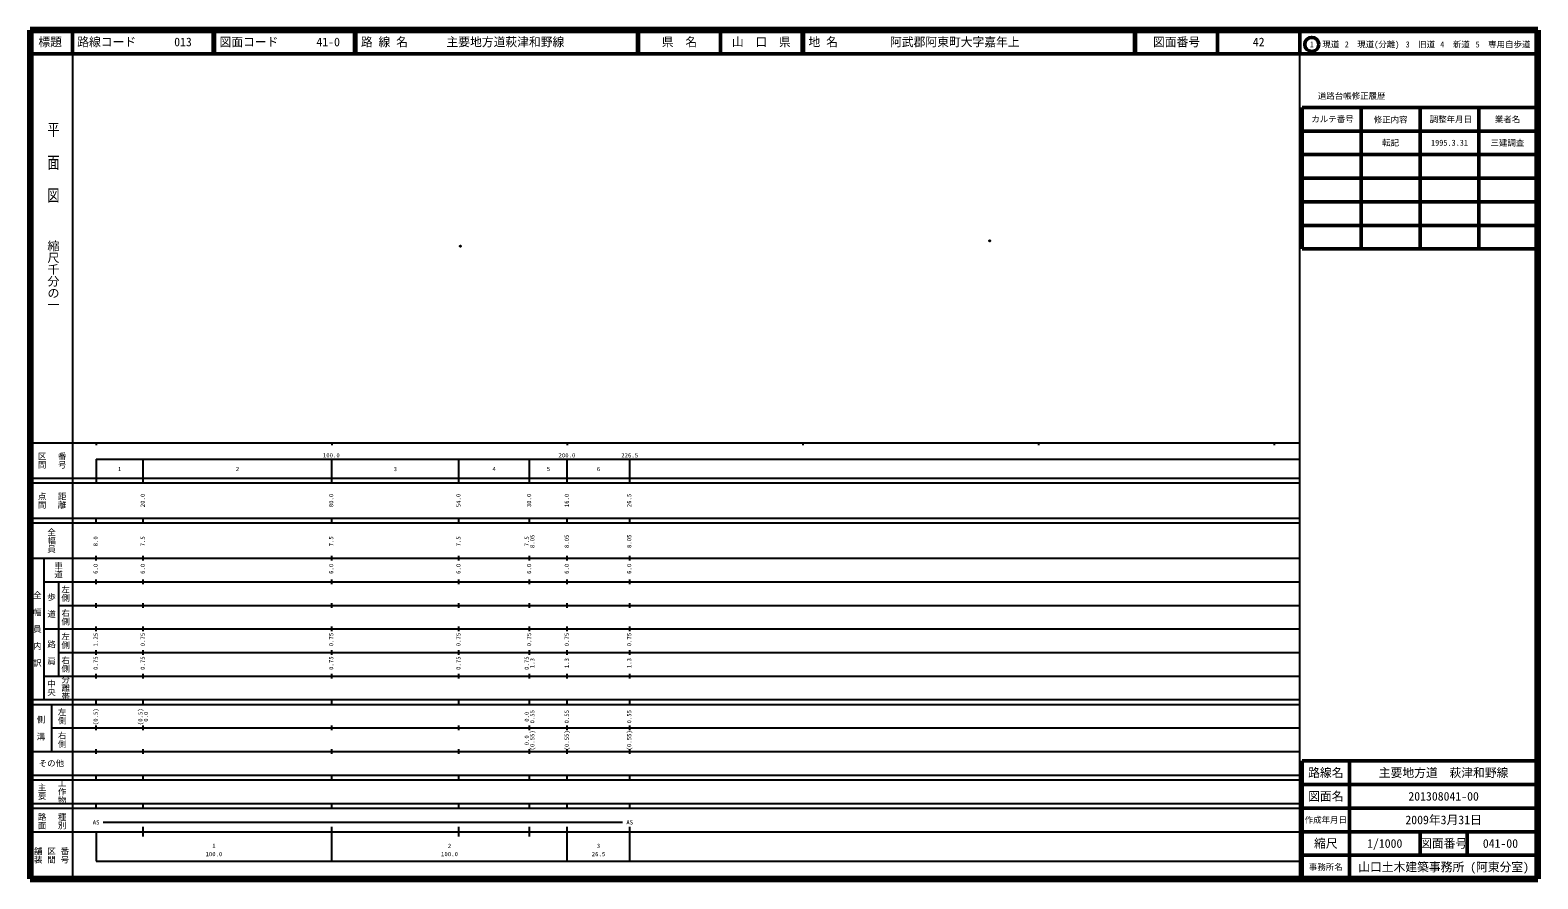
# Model space of a CAD drawing. Units: millimetres on the paper. Extents: x 40 to 680, y 20 to 380.
import ezdxf
from ezdxf.enums import TextEntityAlignment as Align

# ---------------------------------------------------------------- set-up
doc = ezdxf.new("R2010")
doc.units = ezdxf.units.MM
doc.header["$PDMODE"] = 32
doc.header["$PDSIZE"] = 0.5
doc.layers.add('M-OTRS', color=6, linetype='Continuous')
doc.layers.add('M-TTL-TXT', color=7, linetype='Continuous')
for name, color, linetype, lineweight in [('M-TTL', 2, 'Continuous', 140), ('M-TTL-BAND', 7, 'Continuous', 25), ('M-TTL-FRAM', 2, 'Continuous', 50), ('M-TTL-LINE', 7, 'Continuous', 50)]:
    doc.layers.add(name, color=color, linetype=linetype, lineweight=lineweight)
doc.styles.add('@ＭＳ ゴシック', font='')
doc.styles.add('ＭＳ ゴシック', font='')
doc.styles.get('@ＭＳ ゴシック').set_extended_font_data('@MS Gothic')
doc.styles.get('ＭＳ ゴシック').set_extended_font_data('MS Gothic')

msp = doc.modelspace()

# ---------------------------------------------------------------- linework, layer by layer
at = {"layer": 'M-OTRS'}
for p in [(222.615, 288.348), (447.329, 290.633)]:
    msp.add_point(p, dxfattribs=at)
at = {"layer": 'M-TTL'}
for p, q in [((40, 380), (40, 20)), ((680, 380), (40, 380)), ((680, 20), (680, 380)), ((40, 20), (680, 20))]:
    msp.add_line(p, q, dxfattribs=at)
at = {"layer": 'M-TTL-BAND'}
for p, q in [((58, 370), (58, 20)), ((579, 20), (579, 370)), ((40, 205), (579, 205)), ((68, 205), (68, 204)), ((168, 205), (168, 204)), ((268, 205), (268, 204)), ((368, 205), (368, 204)), ((468, 205), (468, 204)), ((568, 205), (568, 204)), ((68, 198), (579, 198)), ((68, 198), (68, 188)), ((88, 188), (88, 198)), ((168, 188), (168, 198)), ((222, 188), (222, 198)), ((252, 188), (252, 198)), ((268, 188), (268, 198)), ((294.5, 188), (294.5, 198)), ((40, 190), (579, 190)), ((40, 188), (579, 188)), ((40, 173), (579, 173)), ((68, 171), (68, 173)), ((88, 171), (88, 173)), ((168, 171), (168, 173)), ((222, 171), (222, 173)), ((252, 171), (252, 173)), ((268, 171), (268, 173)), ((294.5, 171), (294.5, 173)), ((40, 171), (579, 171)), ((40, 156), (579, 156)), ((46, 96), (46, 156)), ((68, 155), (68, 157)), ((88, 155), (88, 157)), ((168, 155), (168, 157)), ((222, 155), (222, 157)), ((252, 155), (252, 157)), ((268, 155), (268, 157)), ((294.5, 155), (294.5, 157)), ((46, 146), (579, 146)), ((52, 146), (52, 106)), ((68, 145), (68, 147)), ((88, 145), (88, 147)), ((168, 145), (168, 147)), ((222, 145), (222, 147)), ((252, 145), (252, 147)), ((268, 145), (268, 147)), ((294.5, 145), (294.5, 147)), ((52, 136), (579, 136)), ((68, 135), (68, 137)), ((88, 135), (88, 137)), ((168, 135), (168, 137)), ((222, 135), (222, 137)), ((252, 135), (252, 137)), ((268, 135), (268, 137)), ((294.5, 135), (294.5, 137)), ((46, 126), (579, 126)), ((68, 125), (68, 127)), ((88, 125), (88, 127)), ((168, 125), (168, 127)), ((222, 125), (222, 127)), ((252, 125), (252, 127)), ((268, 125), (268, 127)), ((294.5, 125), (294.5, 127)), ((52, 116), (579, 116)), ((68, 115), (68, 117)), ((88, 115), (88, 117)), ((168, 115), (168, 117)), ((222, 115), (222, 117)), ((252, 115), (252, 117)), ((268, 115), (268, 117)), ((294.5, 115), (294.5, 117)), ((46, 106), (579, 106)), ((68, 105), (68, 107)), ((88, 105), (88, 107)), ((168, 105), (168, 107)), ((222, 105), (222, 107)), ((252, 105), (252, 107)), ((268, 105), (268, 107)), ((294.5, 105), (294.5, 107)), ((40, 96), (579, 96)), ((68, 94), (68, 96)), ((88, 94), (88, 96)), ((168, 94), (168, 96)), ((222, 94), (222, 96)), ((252, 94), (252, 96)), ((268, 94), (268, 96)), ((294.5, 94), (294.5, 96)), ((40, 94), (579, 94)), ((49, 94), (49, 74)), ((49, 84), (579, 84)), ((68, 83), (68, 85)), ((88, 83), (88, 85)), ((168, 83), (168, 85)), ((222, 83), (222, 85)), ((252, 83), (252, 85)), ((268, 83), (268, 85)), ((294.5, 83), (294.5, 85)), ((40, 74), (579, 74)), ((68, 73), (68, 75)), ((88, 73), (88, 75)), ((168, 73), (168, 75)), ((222, 73), (222, 75)), ((252, 73), (252, 75)), ((268, 73), (268, 75)), ((294.5, 73), (294.5, 75)), ((40, 64), (579, 64)), ((68, 62), (68, 64)), ((88, 62), (88, 64)), ((168, 62), (168, 64)), ((222, 62), (222, 64)), ((252, 62), (252, 64)), ((268, 62), (268, 64)), ((294.5, 62), (294.5, 64)), ((40, 62), (579, 62)), ((40, 52), (579, 52)), ((68, 50), (68, 52)), ((88, 50), (88, 52)), ((168, 50), (168, 52)), ((222, 50), (222, 52)), ((252, 50), (252, 52)), ((268, 50), (268, 52)), ((294.5, 50), (294.5, 52)), ((40, 50), (579, 50)), ((40, 40), (579, 40)), ((68, 40), (68, 27.5)), ((71, 44), (291.5, 44)), ((88, 38), (88, 42)), ((168, 27.5), (168, 42)), ((222, 38), (222, 42)), ((252, 38), (252, 42)), ((268, 27.5), (268, 42)), ((294.5, 27.5), (294.5, 42)), ((68, 27.5), (579, 27.5))]:
    msp.add_line(p, q, dxfattribs=at)
at = {"layer": 'M-TTL-FRAM'}
for p, q in [((580, 347.197), (580, 287.197)), ((580, 347.197), (680, 347.197)), ((580, 287.197), (680, 287.197)), ((680, 70), (580, 70)), ((580, 70), (580, 20))]:
    msp.add_line(p, q, dxfattribs=at)
at = {"layer": 'M-TTL-LINE'}
for p, q in [((58, 380), (58, 370)), ((117.75, 380), (117.75, 370)), ((118.25, 380), (118.25, 370)), ((177.75, 380), (177.75, 370)), ((178.25, 380), (178.25, 370)), ((297.75, 380), (297.75, 370)), ((298.25, 380), (298.25, 370)), ((333, 380), (333, 370)), ((367.75, 380), (367.75, 370)), ((368.25, 380), (368.25, 370)), ((508.747, 380), (508.747, 370)), ((509.247, 380), (509.247, 370)), ((543.997, 380), (543.997, 370)), ((579, 380), (579, 370)), ((40, 370), (680, 370)), ((605, 347.197), (605, 287.197)), ((630, 347.197), (630, 287.197)), ((655, 347.197), (655, 287.197)), ((580, 337.197), (680, 337.197)), ((580, 327.197), (680, 327.197)), ((580, 317.197), (680, 317.197)), ((580, 307.197), (680, 307.197)), ((580, 297.197), (680, 297.197)), ((600, 70), (600, 20)), ((680, 60), (580, 60)), ((680, 50), (580, 50)), ((680, 40), (580, 40)), ((630, 40), (630, 30)), ((650, 40), (650, 30)), ((680, 30), (580, 30))]:
    msp.add_line(p, q, dxfattribs=at)
msp.add_circle((584.031, 373.958), 3, dxfattribs=at)

# ---------------------------------------------------------------- texts
at = {"layer": 'M-TTL-BAND', "style": '@ＭＳ ゴシック', "width": 1.4}
msp.add_text('平  面  図', height=3.666, rotation=270, dxfattribs=at).set_placement((49.777, 306.475), align=Align.MIDDLE_RIGHT)
at = {"layer": 'M-TTL-BAND', "style": '@ＭＳ ゴシック'}
msp.add_text('縮尺千分の一', height=3.666, rotation=270, dxfattribs=at).set_placement((49.777, 261.03), align=Align.MIDDLE_RIGHT)
for s, p in [('区間', (45, 197.5)), ('番号', (53.5, 197.5)), ('点間', (45, 180.5)), ('距離', (53.5, 180.5)), ('全幅員', (49, 163.5)), ('車道', (52, 151)), ('全\u3000幅\u3000員\u3000内\u3000訳', (43, 126)), ('歩\u3000道', (49, 136)), ('左側', (55, 141)), ('右側', (55, 131)), ('左側', (55, 121)), ('路\u3000肩', (49, 116)), ('右側', (55, 111)), ('中央', (49, 101)), ('分離帯', (55, 101)), ('左側', (53.5, 89)), ('側\u3000溝', (44.5, 84)), ('右側', (53.5, 79)), ('主要', (45, 57)), ('工作物', (53.5, 57)), ('路面', (45, 44.5)), ('種別', (53.5, 44.5)), ('舗装', (43.333, 30)), ('区間', (49, 30)), ('番号', (54.667, 30))]:
    msp.add_text(s, height=2.566, rotation=270, dxfattribs=at).set_placement(p, align=Align.MIDDLE_CENTER)
at = {"layer": 'M-TTL-BAND', "style": 'ＭＳ ゴシック'}
for s, p in [('100.0', (167.844, 198.195)), ('200.0', (267.844, 198.195)), ('226.5', (294.5, 198.195)), ('1', (78, 192.405)), ('2', (128, 192.405)), ('3', (195, 192.405)), ('4', (237, 192.405)), ('5', (260, 192.405)), ('6', (281.25, 192.405)), ('AS', (68, 42.5)), ('AS', (294.5, 42.5)), ('1', (118, 32.523)), ('2', (218, 32.523)), ('3', (281.25, 32.523)), ('100.0', (118, 29.033)), ('100.0', (218, 29.033)), ('26.5', (281.25, 29.033))]:
    msp.add_text(s, height=1.833, dxfattribs=at).set_placement(p, align=Align.BOTTOM_CENTER)
for s, p in [('20.0', (89.232, 180.5)), ('80.0', (169.232, 180.5)), ('54.0', (223.232, 180.5)), ('30.0', (253.232, 180.5)), ('16.0', (269.232, 180.5)), ('26.5', (295.732, 180.5)), ('8.0', (69.232, 163.174)), ('7.5', (89.232, 163.174)), ('7.5', (169.232, 163.174)), ('7.5', (223.232, 163.174)), ('7.5', (252.232, 163.174)), ('8.05', (254.602, 163.174)), ('8.05', (269.232, 163.174)), ('8.05', (295.732, 163.174)), ('6.0', (69.232, 151.5)), ('6.0', (89.232, 151.5)), ('6.0', (169.232, 151.5)), ('6.0', (223.232, 151.5)), ('6.0', (253.232, 151.5)), ('6.0', (269.232, 151.5)), ('6.0', (295.732, 151.5)), ('1.25', (69.232, 121.5)), ('0.75', (89.232, 121.5)), ('0.75', (169.232, 121.5)), ('0.75', (223.232, 121.5)), ('0.75', (253.232, 121.5)), ('0.75', (269.232, 121.5)), ('0.75', (295.732, 121.5)), ('0.75', (69.232, 111.5)), ('0.75', (89.232, 111.5)), ('0.75', (169.232, 111.5)), ('0.75', (223.232, 111.5)), ('0.75', (252.232, 111.5)), ('1.3', (254.602, 111.5)), ('1.3', (269.232, 111.5)), ('1.3', (295.732, 111.5)), ('(0.5)', (69.232, 88.764)), ('(0.5)', (88.232, 88.764)), ('0.0', (90.602, 88.764)), ('0.0', (252.232, 88.764)), ('0.55', (254.602, 88.764)), ('0.55', (269.232, 88.764)), ('0.55', (295.732, 88.764)), ('0.0', (252.232, 78.764)), ('(0.55)', (254.602, 78.764)), ('(0.55)', (269.232, 78.764)), ('(0.55)', (295.732, 78.764))]:
    msp.add_text(s, height=1.833, rotation=90, dxfattribs=at).set_placement(p, align=Align.BOTTOM_CENTER)
msp.add_text('その他', height=2.566, dxfattribs=at).set_placement((49, 69), align=Align.MIDDLE_CENTER)
at = {"layer": 'M-TTL-TXT', "style": 'ＭＳ ゴシック'}
for s, height, p in [('標題', 3.666, (48.5, 375)), ('県\u3000名', 3.666, (315.625, 375)), ('山\u3000口\u3000県', 3.666, (350.375, 375)), ('図面番号', 3.666, (526.622, 375)), ('42', 3.666, (561.497, 375)), ('1\u3000現道', 2.566, (589.448, 373.958)), ('2\u3000現道(分離)', 2.566, (609.619, 373.958)), ('3\u3000旧道', 2.566, (630.121, 373.958)), ('4\u3000新道', 2.566, (644.824, 373.958)), ('5\u3000専用自歩道', 2.566, (665.228, 373.958)), ('道路台帳修正履歴', 2.566, (600.968, 352.113)), ('カルテ番号', 2.566, (592.839, 342.277)), ('修正内容', 2.566, (617.509, 342.023)), ('調整年月日', 2.566, (643.089, 342.197)), ('業者名', 2.566, (667.134, 342.197)), ('転記', 2.566, (617.5, 332.245)), ('1995.3.31', 2.566, (642.5, 332.245)), ('三建調査', 2.566, (667.077, 332.189)), ('路線名', 3.666, (590, 65)), ('路線名', 3.666, (590, 65)), ('主要地方道\u3000萩津和野線', 3.666, (640, 65)), ('図面名', 3.666, (590, 55)), ('図面名', 3.666, (590, 55)), ('201308041-00', 3.666, (640, 55)), ('作成年月日', 2.566, (590, 45)), ('作成年月日', 2.566, (590, 45)), ('2009年3月31日', 3.666, (640, 45)), ('縮尺', 3.666, (590, 35)), ('縮尺', 3.666, (590, 35)), ('1/1000', 3.666, (615, 35)), ('図面番号', 3.666, (640, 35)), ('図面番号', 3.666, (640, 35)), ('041-00', 3.666, (664.125, 35)), ('事務所名', 2.566, (590, 25)), ('事務所名', 2.566, (590, 25)), ('山口土木建築事務所 (阿東分室)', 3.666, (640, 25))]:
    msp.add_text(s, height=height, dxfattribs=at).set_placement(p, align=Align.MIDDLE_CENTER)
for s, p in [('路線コード', (60, 375)), ('013', (101.142, 375)), ('図面コード', (120.38, 375)), ('41-0', (161.521, 375)), ('路 線 名', (180.38, 375)), ('主要地方道萩津和野線', (216.734, 375)), ('地 名', (370.38, 375)), ('阿武郡阿東町大字嘉年上', (405.024, 375))]:
    msp.add_text(s, height=3.666, dxfattribs=at).set_placement(p, align=Align.MIDDLE_LEFT)

doc.saveas('drawing.dxf')
